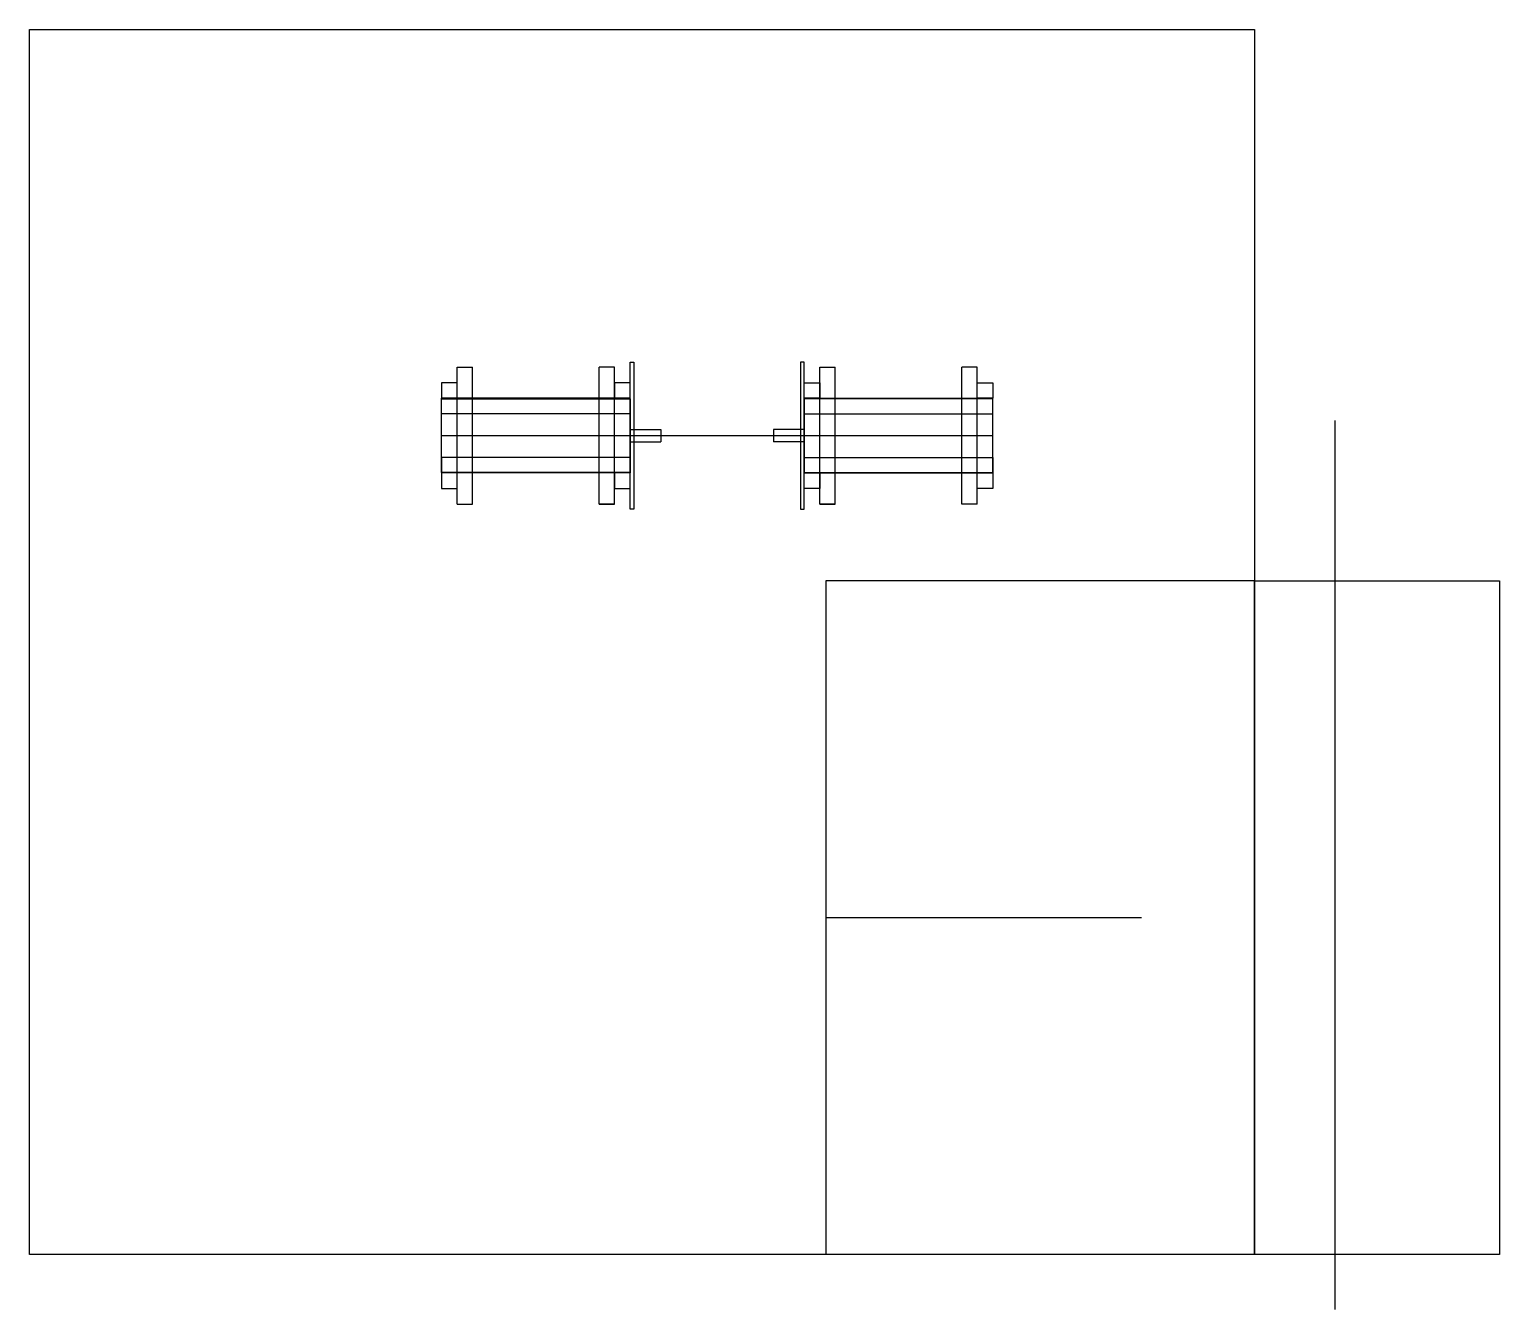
# Model space of a CAD drawing. Header units: millimetres. Extents: x -15418 to 43885, y -27590 to 23052.
# Drawn here: x 23002 to 24202, y -27590 to -26545 of the extents above; entities that cross this region are included whole.
import ezdxf

# ---------------------------------------------------------------- set-up
doc = ezdxf.new("R2010")
doc.units = ezdxf.units.MM
doc.header["$LTSCALE"] = 0.5
for name, color, linetype in [('Layer1', 1, 'Continuous'), ('Layer2', 2, 'Continuous'), ('Layer4', 6, 'Continuous')]:
    doc.layers.add(name, color=color, linetype=linetype)

msp = doc.modelspace()

# ---------------------------------------------------------------- linework, layer by layer
at = {"layer": 'Layer1', "transparency": 33554661}
for p, q in [((23001.8877, -26545.0469), (24001.8877, -26545.0469)), ((23001.8877, -27545.0469), (23001.8877, -26545.0469)), ((24001.8877, -26545.0469), (24001.8877, -27545.0469)), ((23492.2511, -26816.6381), (23495.2511, -26816.6381)), ((23492.2511, -26936.6381), (23492.2511, -26816.6381)), ((23495.2511, -26816.6381), (23495.2511, -26936.6381)), ((23634.2511, -26816.6381), (23631.2511, -26816.6381)), ((23631.2511, -26816.6381), (23631.2511, -26936.6381)), ((23634.2511, -26936.6381), (23634.2511, -26816.6381)), ((23338.2511, -26833.4381), (23338.2511, -26846.1381)), ((23350.9511, -26833.4381), (23338.2511, -26833.4381)), ((23350.9511, -26846.1381), (23350.9511, -26833.4381)), ((23479.5511, -26833.4381), (23479.5511, -26846.1381)), ((23492.2511, -26833.4381), (23479.5511, -26833.4381)), ((23492.2511, -26846.1381), (23492.2511, -26833.4381)), ((23634.2511, -26846.1381), (23634.2511, -26833.4381)), ((23634.2511, -26833.4381), (23646.9511, -26833.4381)), ((23646.9511, -26833.4381), (23646.9511, -26846.1381)), ((23775.5511, -26846.1381), (23775.5511, -26833.4381)), ((23775.5511, -26833.4381), (23788.2511, -26833.4381)), ((23788.2511, -26833.4381), (23788.2511, -26846.1381)), ((23338.2511, -26846.1381), (23350.9511, -26846.1381)), ((23479.5511, -26846.1381), (23492.2511, -26846.1381)), ((23646.9511, -26846.1381), (23634.2511, -26846.1381)), ((23788.2511, -26846.1381), (23775.5511, -26846.1381)), ((24067.366, -26864.3566), (24067.366, -27590.0766)), ((23338.2511, -26876.6381), (23788.2511, -26876.6381)), ((23338.2511, -26907.1381), (23338.2511, -26919.8381)), ((23350.9511, -26907.1381), (23338.2511, -26907.1381)), ((23350.9511, -26919.8381), (23350.9511, -26907.1381)), ((23479.5511, -26907.1381), (23479.5511, -26919.8381)), ((23492.2511, -26907.1381), (23479.5511, -26907.1381)), ((23492.2511, -26919.8381), (23492.2511, -26907.1381)), ((23634.2511, -26919.8381), (23634.2511, -26907.1381)), ((23634.2511, -26907.1381), (23646.9511, -26907.1381)), ((23646.9511, -26907.1381), (23646.9511, -26919.8381)), ((23775.5511, -26919.8381), (23775.5511, -26907.1381)), ((23775.5511, -26907.1381), (23788.2511, -26907.1381)), ((23788.2511, -26907.1381), (23788.2511, -26919.8381)), ((23338.2511, -26919.8381), (23350.9511, -26919.8381)), ((23479.5511, -26919.8381), (23492.2511, -26919.8381)), ((23646.9511, -26919.8381), (23634.2511, -26919.8381)), ((23788.2511, -26919.8381), (23775.5511, -26919.8381)), ((23466.8511, -26932.6381), (23479.5511, -26932.6381)), ((23495.2511, -26936.6381), (23492.2511, -26936.6381)), ((23631.2511, -26936.6381), (23634.2511, -26936.6381)), ((23659.6511, -26932.6381), (23646.9511, -26932.6381)), ((24001.8877, -26995.0469), (23651.8877, -26995.0469)), ((23651.8877, -26995.0469), (23651.8877, -27545.0469)), ((24001.8877, -27545.0469), (24001.8877, -26995.0469)), ((24001.8877, -26995.0469), (24201.8877, -26995.0469)), ((24201.8877, -26995.0469), (24201.8877, -27545.0469)), ((23651.8877, -27270.0469), (23909.5576, -27270.0469)), ((24001.8877, -27545.0469), (23001.8877, -27545.0469)), ((24201.8877, -27545.0469), (24001.8877, -27545.0469))]:
    msp.add_line(p, q, dxfattribs=at)
at = {"layer": 'Layer2', "transparency": 33554661}
for p, q in [((23338.2511, -26906.6381), (23338.2511, -26846.6381)), ((23338.2511, -26846.6381), (23492.2511, -26846.6381)), ((23492.2511, -26846.6381), (23492.2511, -26906.6381)), ((23634.2511, -26846.6381), (23634.2511, -26906.6381)), ((23788.2511, -26846.6381), (23634.2511, -26846.6381)), ((23788.2511, -26906.6381), (23788.2511, -26846.6381)), ((23492.2511, -26871.6381), (23517.2511, -26871.6381)), ((23517.2511, -26871.6381), (23517.2511, -26881.6381)), ((23634.2511, -26871.6381), (23609.2511, -26871.6381)), ((23609.2511, -26871.6381), (23609.2511, -26881.6381)), ((23492.2511, -26881.6381), (23517.2511, -26881.6381)), ((23634.2511, -26881.6381), (23609.2511, -26881.6381)), ((23492.2511, -26906.6381), (23338.2511, -26906.6381)), ((23634.2511, -26906.6381), (23788.2511, -26906.6381))]:
    msp.add_line(p, q, dxfattribs=at)
at = {"layer": 'Layer4', "transparency": 33554661}
for p, q in [((23350.9511, -26932.6381), (23350.9511, -26820.6381)), ((23350.9511, -26820.6381), (23363.6511, -26820.6381)), ((23363.6511, -26932.6381), (23363.6511, -26820.6381)), ((23466.8511, -26932.6381), (23466.8511, -26820.6381)), ((23479.5511, -26820.6381), (23466.8511, -26820.6381)), ((23479.5511, -26932.6381), (23479.5511, -26820.6381)), ((23646.9511, -26932.6381), (23646.9511, -26820.6381)), ((23646.9511, -26820.6381), (23659.6511, -26820.6381)), ((23659.6511, -26932.6381), (23659.6511, -26820.6381)), ((23762.8511, -26932.6381), (23762.8511, -26820.6381)), ((23775.5511, -26820.6381), (23762.8511, -26820.6381)), ((23775.5511, -26932.6381), (23775.5511, -26820.6381)), ((23492.2511, -26846.1381), (23338.2511, -26846.1381)), ((23338.2511, -26858.8381), (23338.2511, -26846.1381)), ((23492.2511, -26858.8381), (23492.2511, -26846.1381)), ((23634.2511, -26846.1381), (23788.2511, -26846.1381)), ((23634.2511, -26858.8381), (23634.2511, -26846.1381)), ((23788.2511, -26858.8381), (23788.2511, -26846.1381)), ((23492.2511, -26858.8381), (23338.2511, -26858.8381)), ((23634.2511, -26858.8381), (23788.2511, -26858.8381)), ((23492.2511, -26894.4381), (23338.2511, -26894.4381)), ((23338.2511, -26894.4381), (23338.2511, -26907.1381)), ((23492.2511, -26894.4381), (23492.2511, -26907.1381)), ((23634.2511, -26894.4381), (23788.2511, -26894.4381)), ((23634.2511, -26894.4381), (23634.2511, -26907.1381)), ((23788.2511, -26894.4381), (23788.2511, -26907.1381)), ((23492.2511, -26907.1381), (23338.2511, -26907.1381)), ((23634.2511, -26907.1381), (23788.2511, -26907.1381)), ((23350.9511, -26932.6381), (23363.6511, -26932.6381)), ((23479.5511, -26932.6381), (23466.8511, -26932.6381)), ((23646.9511, -26932.6381), (23659.6511, -26932.6381)), ((23775.5511, -26932.6381), (23762.8511, -26932.6381))]:
    msp.add_line(p, q, dxfattribs=at)

doc.saveas('drawing.dxf')
